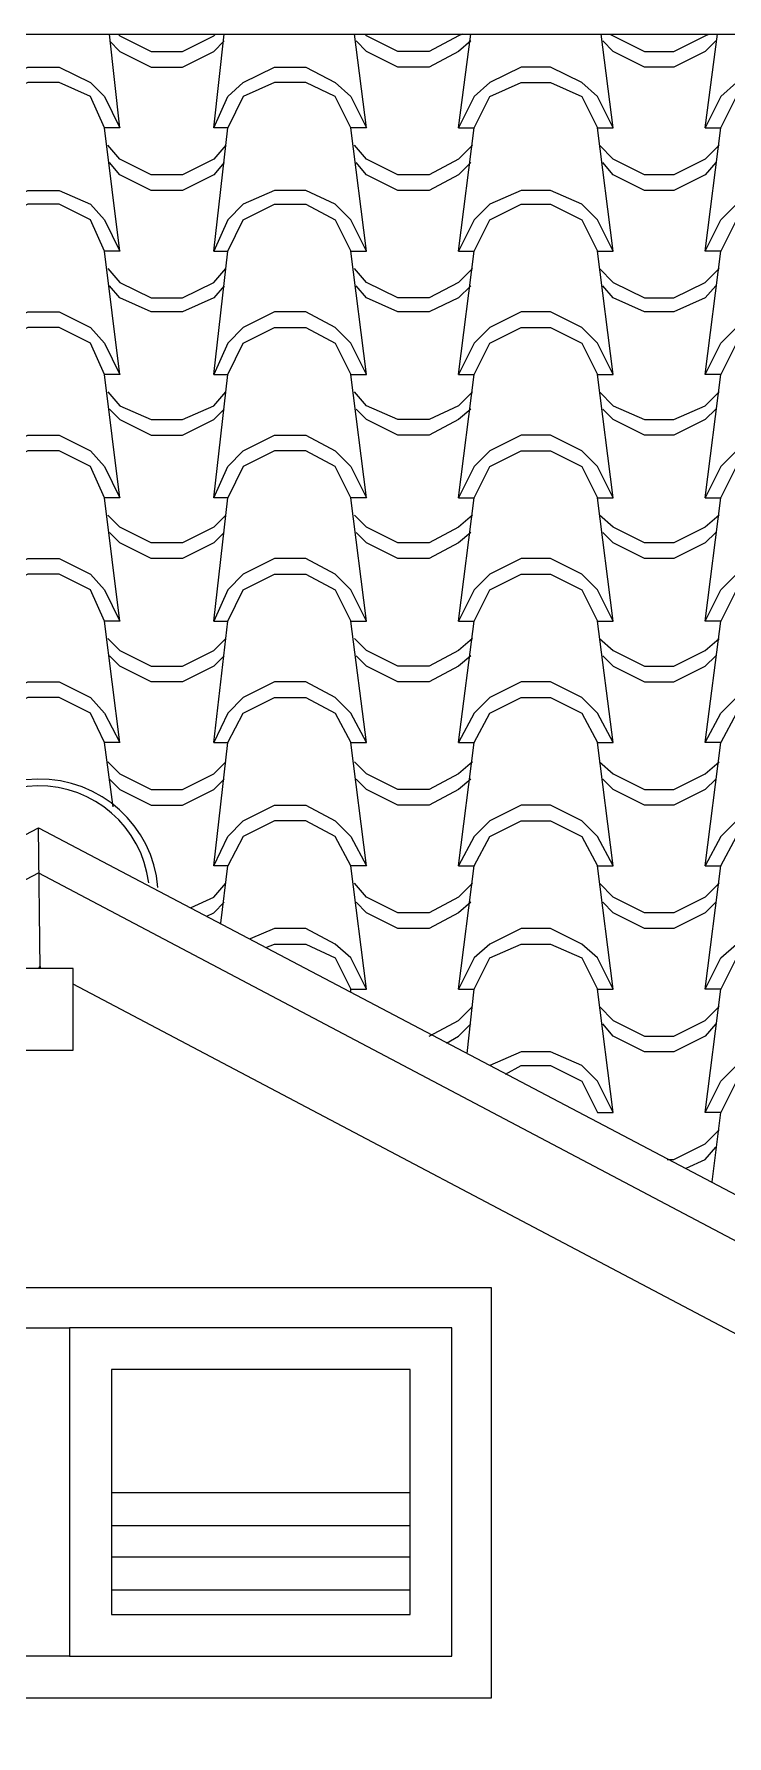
# Model space of a CAD drawing. Header units: millimetres. Extents: x 12512 to 19912, y -26618 to -19877.
# Drawn here: x 16284 to 17128, y -21950 to -19877 of the extents above; entities that cross this region are included whole.
import ezdxf

# ---------------------------------------------------------------- set-up
doc = ezdxf.new("R2010")
doc.units = ezdxf.units.MM
doc.layers.add('A-COB-___-___-EXI', color=250, linetype='Continuous', lineweight=25)
doc.layers.add('A-JAN-___-___-EXI', color=250, linetype='Continuous', lineweight=25)

msp = doc.modelspace()

# ---------------------------------------------------------------- linework, layer by layer
at = {"layer": 'A-COB-___-___-EXI', "color": 18, "lineweight": 9}
for p, q in [((16388.5, -19990.8), (16375.8, -19876.6)), ((16502.8, -19990.8), (16515.5, -19876.6)), ((16688.9, -19990.8), (16674.1, -19876.6)), ((16801, -19990.8), (16815.8, -19876.6)), ((16989.3, -19990.8), (16974.5, -19876.6)), ((17101.4, -19990.8), (17116.2, -19876.6)), ((16388.5, -20141), (16369.5, -19990.8)), ((16502.8, -20141), (16519.7, -19990.8)), ((16688.9, -20141), (16669.9, -19990.8)), ((16801, -20141), (16820.1, -19990.8)), ((16989.3, -20141), (16970.3, -19990.8)), ((17101.4, -20141), (17120.4, -19990.8)), ((16388.5, -20291.2), (16369.5, -20141)), ((16502.8, -20291.2), (16519.7, -20141)), ((16688.9, -20291.2), (16669.9, -20141)), ((16801, -20291.2), (16820.1, -20141)), ((16989.3, -20291.2), (16970.3, -20141)), ((17101.4, -20291.2), (17120.4, -20141)), ((16388.5, -20441.4), (16369.5, -20291.2)), ((16502.8, -20441.4), (16519.7, -20291.2)), ((16688.9, -20441.4), (16669.9, -20291.2)), ((16801, -20441.4), (16820.1, -20291.2)), ((16989.3, -20441.4), (16970.3, -20291.2)), ((17101.4, -20441.4), (17120.4, -20291.2)), ((16388.5, -20591.6), (16369.5, -20441.4)), ((16502.8, -20591.6), (16519.7, -20441.4)), ((16688.9, -20591.6), (16669.9, -20441.4)), ((16801, -20591.6), (16820.1, -20441.4)), ((16989.3, -20591.6), (16970.3, -20441.4)), ((17101.4, -20591.6), (17120.4, -20441.4)), ((16388.5, -20739.6), (16369.5, -20591.6)), ((16502.8, -20739.6), (16519.7, -20591.6)), ((16688.9, -20739.6), (16669.9, -20591.6)), ((16801, -20739.6), (16820.1, -20591.6)), ((16989.3, -20739.6), (16970.3, -20591.6)), ((17101.4, -20739.6), (17120.4, -20591.6)), ((16380.1, -20817.9), (16369.5, -20739.6)), ((16502.8, -20889.8), (16519.7, -20739.6)), ((16688.9, -20889.8), (16669.9, -20739.6)), ((16801, -20889.8), (16820.1, -20739.6)), ((16989.3, -20889.8), (16970.3, -20739.6)), ((17101.4, -20889.8), (17120.4, -20739.6)), ((16511.2, -20959.6), (16519.7, -20889.8)), ((16688.9, -21040), (16669.9, -20889.8)), ((16801, -21040), (16820.1, -20889.8)), ((16989.3, -21040), (16970.3, -20889.8)), ((17101.4, -21040), (17120.4, -20889.8)), ((16669.9, -21044.2), (16669.9, -21040)), ((16811.6, -21118.3), (16820.1, -21040)), ((16989.3, -21190.2), (16970.3, -21040)), ((17101.4, -21190.2), (17120.4, -21040)), ((17109.9, -21274.8), (17120.4, -21190.2))]:
    msp.add_line(p, q, dxfattribs=at)
at = {"layer": 'A-COB-___-___-EXI', "color": 18, "lineweight": 9, "flags": 128}
for points in [[(13835.3, -21998.3), (13835.3, -19876.6), (18645.6, -19876.6), (18645.6, -22497.5), (18643.5, -22499.6)], [(16386.4, -19876.6), (16388.5, -19878.7), (16426.6, -19897.7), (16464.7, -19897.7), (16502.8, -19878.7), (16504.9, -19876.6)], [(16805.3, -19876.6), (16801, -19878.7), (16765.1, -19897.7), (16727, -19897.7), (16688.9, -19878.7), (16686.8, -19876.6)], [(16985.1, -19876.6), (16989.3, -19878.7), (17027.4, -19897.7), (17063.3, -19897.7), (17101.4, -19878.7), (17105.6, -19876.6)], [(16375.8, -19885), (16388.5, -19897.7), (16426.6, -19916.8), (16464.7, -19916.8), (16502.8, -19897.7), (16515.5, -19885)], [(16815.8, -19885), (16801, -19897.7), (16765.1, -19916.8), (16727, -19916.8), (16688.9, -19897.7), (16676.2, -19885)], [(17114.1, -19885), (17101.4, -19897.7), (17063.3, -19916.8), (17027.4, -19916.8), (16989.3, -19897.7), (16976.6, -19885)], [(16517.6, -20012), (16502.8, -20028.9), (16464.7, -20047.9), (16426.6, -20047.9), (16388.5, -20028.9), (16373.7, -20012)], [(16818, -20012), (16801, -20028.9), (16765.1, -20047.9), (16727, -20047.9), (16688.9, -20028.9), (16674.1, -20012)], [(17118.3, -20012), (17101.4, -20028.9), (17063.3, -20047.9), (17027.4, -20047.9), (16989.3, -20028.9), (16972.4, -20012)], [(16515.5, -20033.1), (16502.8, -20047.9), (16464.7, -20067), (16426.6, -20067), (16388.5, -20047.9), (16375.8, -20033.1)], [(16815.8, -20033.1), (16801, -20047.9), (16765.1, -20067), (16727, -20067), (16688.9, -20047.9), (16676.2, -20033.1)], [(17114.1, -20033.1), (17101.4, -20047.9), (17063.3, -20067), (17027.4, -20067), (16989.3, -20047.9), (16976.6, -20033.1)], [(16373.7, -20162.2), (16388.5, -20179.1), (16426.6, -20198.1), (16464.7, -20198.1), (16502.8, -20179.1), (16517.6, -20162.2)], [(16818, -20162.2), (16801, -20179.1), (16765.1, -20198.1), (16727, -20198.1), (16688.9, -20179.1), (16674.1, -20162.2)], [(16972.4, -20162.2), (16989.3, -20179.1), (17027.4, -20198.1), (17063.3, -20198.1), (17101.4, -20179.1), (17118.3, -20162.2)], [(16515.5, -20183.3), (16502.8, -20198.1), (16464.7, -20215), (16426.6, -20215), (16388.5, -20198.1), (16375.8, -20183.3)], [(16815.8, -20183.3), (16801, -20198.1), (16765.1, -20215), (16727, -20215), (16688.9, -20198.1), (16676.2, -20183.3)], [(17114.1, -20183.3), (17101.4, -20198.1), (17063.3, -20215), (17027.4, -20215), (16989.3, -20198.1), (16976.6, -20183.3)], [(16373.7, -20312.3), (16388.5, -20329.3), (16426.6, -20346.2), (16464.7, -20346.2), (16502.8, -20329.3), (16517.6, -20312.3)], [(16818, -20312.3), (16801, -20329.3), (16765.1, -20346.2), (16727, -20346.2), (16688.9, -20329.3), (16674.1, -20312.3)], [(16972.4, -20312.3), (16989.3, -20329.3), (17027.4, -20346.2), (17063.3, -20346.2), (17101.4, -20329.3), (17118.3, -20312.3)], [(16375.8, -20333.5), (16388.5, -20346.2), (16426.6, -20365.2), (16464.7, -20365.2), (16502.8, -20346.2), (16515.5, -20333.5)], [(16815.8, -20333.5), (16801, -20346.2), (16765.1, -20365.2), (16727, -20365.2), (16688.9, -20346.2), (16676.2, -20333.5)], [(17114.1, -20333.5), (17101.4, -20346.2), (17063.3, -20365.2), (17027.4, -20365.2), (16989.3, -20346.2), (16976.6, -20333.5)], [(16517.6, -20462.5), (16502.8, -20477.3), (16464.7, -20496.4), (16426.6, -20496.4), (16388.5, -20477.3), (16373.7, -20462.5)], [(16818, -20462.5), (16801, -20477.3), (16765.1, -20496.4), (16727, -20496.4), (16688.9, -20477.3), (16674.1, -20462.5)], [(17118.3, -20462.5), (17101.4, -20477.3), (17063.3, -20496.4), (17027.4, -20496.4), (16989.3, -20477.3), (16972.4, -20462.5)], [(16515.5, -20483.7), (16502.8, -20496.4), (16464.7, -20515.4), (16426.6, -20515.4), (16388.5, -20496.4), (16375.8, -20483.7)], [(16815.8, -20483.7), (16801, -20496.4), (16765.1, -20515.4), (16727, -20515.4), (16688.9, -20496.4), (16676.2, -20483.7)], [(17114.1, -20483.7), (17101.4, -20496.4), (17063.3, -20515.4), (17027.4, -20515.4), (16989.3, -20496.4), (16976.6, -20483.7)], [(16373.7, -20612.7), (16388.5, -20627.5), (16426.6, -20646.6), (16464.7, -20646.6), (16502.8, -20627.5), (16517.6, -20612.7)], [(16818, -20612.7), (16801, -20627.5), (16765.1, -20646.6), (16727, -20646.6), (16688.9, -20627.5), (16674.1, -20612.7)], [(16972.4, -20612.7), (16989.3, -20627.5), (17027.4, -20646.6), (17063.3, -20646.6), (17101.4, -20627.5), (17118.3, -20612.7)], [(16515.5, -20633.9), (16502.8, -20646.6), (16464.7, -20665.6), (16426.6, -20665.6), (16388.5, -20646.6), (16375.8, -20633.9)], [(16815.8, -20633.9), (16801, -20646.6), (16765.1, -20665.6), (16727, -20665.6), (16688.9, -20646.6), (16676.2, -20633.9)], [(16976.6, -20633.9), (16989.3, -20646.6), (17027.4, -20665.6), (17063.3, -20665.6), (17101.4, -20646.6), (17114.1, -20633.9)], [(16373.7, -20762.9), (16388.5, -20777.7), (16426.6, -20796.8), (16464.7, -20796.8), (16502.8, -20777.7), (16517.6, -20762.9)], [(16818, -20762.9), (16801, -20777.7), (16765.1, -20796.8), (16727, -20796.8), (16688.9, -20777.7), (16674.1, -20762.9)], [(16972.4, -20762.9), (16989.3, -20777.7), (17027.4, -20796.8), (17063.3, -20796.8), (17101.4, -20777.7), (17118.3, -20762.9)], [(16375.8, -20784.1), (16388.5, -20796.8), (16426.6, -20815.8), (16464.7, -20815.8), (16502.8, -20796.8), (16515.5, -20784.1)], [(16815.8, -20784.1), (16801, -20796.8), (16765.1, -20815.8), (16727, -20815.8), (16688.9, -20796.8), (16676.2, -20784.1)], [(17114.1, -20784.1), (17101.4, -20796.8), (17063.3, -20815.8), (17027.4, -20815.8), (16989.3, -20796.8), (16976.6, -20784.1)], [(15275.9, -21376.4), (16289.1, -20843.3), (17302.4, -21376.4)], [(16289.1, -21014.6), (16291.2, -21012.5), (16291.2, -21014.6), (16289.1, -20843.3)], [(15299.1, -21420.8), (15275.9, -21376.4), (15299.1, -21420.8), (16289.1, -20898.3), (17279.1, -21420.8), (17302.4, -21376.4), (17279.1, -21420.8)], [(16475.3, -20940.6), (16502.8, -20927.9), (16517.6, -20911)], [(16818, -20911), (16801, -20927.9), (16765.1, -20946.9), (16727, -20946.9), (16688.9, -20927.9), (16674.1, -20911)], [(17118.3, -20911), (17101.4, -20927.9), (17063.3, -20946.9), (17027.4, -20946.9), (16989.3, -20927.9), (16972.4, -20911)], [(16494.3, -20951.2), (16502.8, -20946.9), (16515.5, -20934.2)], [(16815.8, -20934.2), (16801, -20946.9), (16765.1, -20966), (16727, -20966), (16688.9, -20946.9), (16676.2, -20934.2)], [(17114.1, -20934.2), (17101.4, -20946.9), (17063.3, -20966), (17027.4, -20966), (16989.3, -20946.9), (16976.6, -20934.2)], [(16566.2, -20989.2), (16576.8, -20985), (16614.9, -20985), (16650.8, -21001.9), (16669.9, -21040), (16688.9, -21040), (16669.9, -21001.9), (16650.8, -20985), (16614.9, -20966), (16576.8, -20966), (16547.2, -20978.7)], [(17228.3, -21393.3), (17228.3, -21507.5), (16331.4, -21033.7)], [(16765.1, -21097.1), (16801, -21078.1), (16818, -21061.2)], [(16972.4, -21061.2), (16989.3, -21078.1), (17027.4, -21097.1), (17063.3, -21097.1), (17101.4, -21078.1), (17118.3, -21061.2)], [(16786.2, -21105.6), (16801, -21097.1), (16815.8, -21082.3)], [(17114.1, -21082.3), (17101.4, -21097.1), (17063.3, -21116.2), (17027.4, -21116.2), (16989.3, -21097.1), (16976.6, -21082.3)], [(16858.1, -21143.7), (16877.2, -21133.1), (16913.1, -21133.1), (16951.2, -21152.1), (16970.3, -21190.2), (16989.3, -21190.2), (16970.3, -21152.1), (16951.2, -21133.1), (16913.1, -21116.2), (16877.2, -21116.2), (16839.1, -21133.1)], [(17054.9, -21247.3), (17063.3, -21247.3), (17101.4, -21228.3), (17118.3, -21211.4)], [(17078.1, -21257.9), (17101.4, -21247.3), (17114.1, -21232.5)]]:
    msp.add_lwpolyline(points, dxfattribs=at)
for points in [[(16314.5, -19916.8), (16352.6, -19935.8), (16369.5, -19952.7), (16388.5, -19990.8), (16369.5, -19990.8), (16352.6, -19952.7), (16314.5, -19935.8), (16276.4, -19935.8), (16238.4, -19952.7), (16221.4, -19990.8), (16202.4, -19990.8), (16221.4, -19952.7), (16238.4, -19935.8), (16276.4, -19916.8)], [(16614.9, -19916.8), (16650.8, -19935.8), (16669.9, -19952.7), (16688.9, -19990.8), (16669.9, -19990.8), (16650.8, -19952.7), (16614.9, -19935.8), (16576.8, -19935.8), (16538.7, -19952.7), (16519.7, -19990.8), (16502.8, -19990.8), (16519.7, -19952.7), (16538.7, -19935.8), (16576.8, -19916.8)], [(16913.1, -19916.8), (16877.2, -19916.8), (16839.1, -19935.8), (16820.1, -19952.7), (16801, -19990.8), (16820.1, -19990.8), (16839.1, -19952.7), (16877.2, -19935.8), (16913.1, -19935.8), (16951.2, -19952.7), (16970.3, -19990.8), (16989.3, -19990.8), (16970.3, -19952.7), (16951.2, -19935.8)], [(17213.5, -19916.8), (17175.4, -19916.8), (17139.5, -19935.8), (17120.4, -19952.7), (17101.4, -19990.8), (17120.4, -19990.8), (17139.5, -19952.7), (17175.4, -19935.8), (17213.5, -19935.8), (17251.6, -19952.7), (17270.6, -19990.8), (17289.7, -19990.8), (17270.6, -19952.7), (17251.6, -19935.8)], [(16314.5, -20067), (16352.6, -20083.9), (16369.5, -20102.9), (16388.5, -20141), (16369.5, -20141), (16352.6, -20102.9), (16314.5, -20083.9), (16276.4, -20083.9), (16238.4, -20102.9), (16221.4, -20141), (16202.4, -20141), (16221.4, -20102.9), (16238.4, -20083.9), (16276.4, -20067)], [(16614.9, -20067), (16576.8, -20067), (16538.7, -20083.9), (16519.7, -20102.9), (16502.8, -20141), (16519.7, -20141), (16538.7, -20102.9), (16576.8, -20083.9), (16614.9, -20083.9), (16650.8, -20102.9), (16669.9, -20141), (16688.9, -20141), (16669.9, -20102.9), (16650.8, -20083.9)], [(16913.1, -20067), (16877.2, -20067), (16839.1, -20083.9), (16820.1, -20102.9), (16801, -20141), (16820.1, -20141), (16839.1, -20102.9), (16877.2, -20083.9), (16913.1, -20083.9), (16951.2, -20102.9), (16970.3, -20141), (16989.3, -20141), (16970.3, -20102.9), (16951.2, -20083.9)], [(17213.5, -20067), (17251.6, -20083.9), (17270.6, -20102.9), (17289.7, -20141), (17270.6, -20141), (17251.6, -20102.9), (17213.5, -20083.9), (17175.4, -20083.9), (17139.5, -20102.9), (17120.4, -20141), (17101.4, -20141), (17120.4, -20102.9), (17139.5, -20083.9), (17175.4, -20067)], [(16314.5, -20215), (16352.6, -20234.1), (16369.5, -20253.1), (16388.5, -20291.2), (16369.5, -20291.2), (16352.6, -20253.1), (16314.5, -20234.1), (16276.4, -20234.1), (16238.4, -20253.1), (16221.4, -20291.2), (16202.4, -20291.2), (16221.4, -20253.1), (16238.4, -20234.1), (16276.4, -20215)], [(16614.9, -20215), (16576.8, -20215), (16538.7, -20234.1), (16519.7, -20253.1), (16502.8, -20291.2), (16519.7, -20291.2), (16538.7, -20253.1), (16576.8, -20234.1), (16614.9, -20234.1), (16650.8, -20253.1), (16669.9, -20291.2), (16688.9, -20291.2), (16669.9, -20253.1), (16650.8, -20234.1)], [(16913.1, -20215), (16877.2, -20215), (16839.1, -20234.1), (16820.1, -20253.1), (16801, -20291.2), (16820.1, -20291.2), (16839.1, -20253.1), (16877.2, -20234.1), (16913.1, -20234.1), (16951.2, -20253.1), (16970.3, -20291.2), (16989.3, -20291.2), (16970.3, -20253.1), (16951.2, -20234.1)], [(17213.5, -20215), (17251.6, -20234.1), (17270.6, -20253.1), (17289.7, -20291.2), (17270.6, -20291.2), (17251.6, -20253.1), (17213.5, -20234.1), (17175.4, -20234.1), (17139.5, -20253.1), (17120.4, -20291.2), (17101.4, -20291.2), (17120.4, -20253.1), (17139.5, -20234.1), (17175.4, -20215)], [(16314.5, -20365.2), (16352.6, -20384.3), (16369.5, -20403.3), (16388.5, -20441.4), (16369.5, -20441.4), (16352.6, -20403.3), (16314.5, -20384.3), (16276.4, -20384.3), (16238.4, -20403.3), (16221.4, -20441.4), (16202.4, -20441.4), (16221.4, -20403.3), (16238.4, -20384.3), (16276.4, -20365.2)], [(16614.9, -20365.2), (16650.8, -20384.3), (16669.9, -20403.3), (16688.9, -20441.4), (16669.9, -20441.4), (16650.8, -20403.3), (16614.9, -20384.3), (16576.8, -20384.3), (16538.7, -20403.3), (16519.7, -20441.4), (16502.8, -20441.4), (16519.7, -20403.3), (16538.7, -20384.3), (16576.8, -20365.2)], [(16913.1, -20365.2), (16877.2, -20365.2), (16839.1, -20384.3), (16820.1, -20403.3), (16801, -20441.4), (16820.1, -20441.4), (16839.1, -20403.3), (16877.2, -20384.3), (16913.1, -20384.3), (16951.2, -20403.3), (16970.3, -20441.4), (16989.3, -20441.4), (16970.3, -20403.3), (16951.2, -20384.3)], [(17213.5, -20365.2), (17175.4, -20365.2), (17139.5, -20384.3), (17120.4, -20403.3), (17101.4, -20441.4), (17120.4, -20441.4), (17139.5, -20403.3), (17175.4, -20384.3), (17213.5, -20384.3), (17251.6, -20403.3), (17270.6, -20441.4), (17289.7, -20441.4), (17270.6, -20403.3), (17251.6, -20384.3)], [(16314.5, -20515.4), (16352.6, -20534.5), (16369.5, -20553.5), (16388.5, -20591.6), (16369.5, -20591.6), (16352.6, -20553.5), (16314.5, -20534.5), (16276.4, -20534.5), (16238.4, -20553.5), (16221.4, -20591.6), (16202.4, -20591.6), (16221.4, -20553.5), (16238.4, -20534.5), (16276.4, -20515.4)], [(16614.9, -20515.4), (16576.8, -20515.4), (16538.7, -20534.5), (16519.7, -20553.5), (16502.8, -20591.6), (16519.7, -20591.6), (16538.7, -20553.5), (16576.8, -20534.5), (16614.9, -20534.5), (16650.8, -20553.5), (16669.9, -20591.6), (16688.9, -20591.6), (16669.9, -20553.5), (16650.8, -20534.5)], [(16913.1, -20515.4), (16877.2, -20515.4), (16839.1, -20534.5), (16820.1, -20553.5), (16801, -20591.6), (16820.1, -20591.6), (16839.1, -20553.5), (16877.2, -20534.5), (16913.1, -20534.5), (16951.2, -20553.5), (16970.3, -20591.6), (16989.3, -20591.6), (16970.3, -20553.5), (16951.2, -20534.5)], [(17213.5, -20515.4), (17251.6, -20534.5), (17270.6, -20553.5), (17289.7, -20591.6), (17270.6, -20591.6), (17251.6, -20553.5), (17213.5, -20534.5), (17175.4, -20534.5), (17139.5, -20553.5), (17120.4, -20591.6), (17101.4, -20591.6), (17120.4, -20553.5), (17139.5, -20534.5), (17175.4, -20515.4)], [(16314.5, -20665.6), (16352.6, -20684.6), (16369.5, -20703.7), (16388.5, -20739.6), (16369.5, -20739.6), (16352.6, -20703.7), (16314.5, -20684.6), (16276.4, -20684.6), (16238.4, -20703.7), (16221.4, -20739.6), (16202.4, -20739.6), (16221.4, -20703.7), (16238.4, -20684.6), (16276.4, -20665.6)], [(16614.9, -20665.6), (16576.8, -20665.6), (16538.7, -20684.6), (16519.7, -20703.7), (16502.8, -20739.6), (16519.7, -20739.6), (16538.7, -20703.7), (16576.8, -20684.6), (16614.9, -20684.6), (16650.8, -20703.7), (16669.9, -20739.6), (16688.9, -20739.6), (16669.9, -20703.7), (16650.8, -20684.6)], [(16913.1, -20665.6), (16877.2, -20665.6), (16839.1, -20684.6), (16820.1, -20703.7), (16801, -20739.6), (16820.1, -20739.6), (16839.1, -20703.7), (16877.2, -20684.6), (16913.1, -20684.6), (16951.2, -20703.7), (16970.3, -20739.6), (16989.3, -20739.6), (16970.3, -20703.7), (16951.2, -20684.6)], [(17213.5, -20665.6), (17251.6, -20684.6), (17270.6, -20703.7), (17289.7, -20739.6), (17270.6, -20739.6), (17251.6, -20703.7), (17213.5, -20684.6), (17175.4, -20684.6), (17139.5, -20703.7), (17120.4, -20739.6), (17101.4, -20739.6), (17120.4, -20703.7), (17139.5, -20684.6), (17175.4, -20665.6)], [(16614.9, -20815.8), (16650.8, -20834.8), (16669.9, -20853.9), (16688.9, -20889.8), (16669.9, -20889.8), (16650.8, -20853.9), (16614.9, -20834.8), (16576.8, -20834.8), (16538.7, -20853.9), (16519.7, -20889.8), (16502.8, -20889.8), (16519.7, -20853.9), (16538.7, -20834.8), (16576.8, -20815.8)], [(16913.1, -20815.8), (16877.2, -20815.8), (16839.1, -20834.8), (16820.1, -20853.9), (16801, -20889.8), (16820.1, -20889.8), (16839.1, -20853.9), (16877.2, -20834.8), (16913.1, -20834.8), (16951.2, -20853.9), (16970.3, -20889.8), (16989.3, -20889.8), (16970.3, -20853.9), (16951.2, -20834.8)], [(17213.5, -20815.8), (17175.4, -20815.8), (17139.5, -20834.8), (17120.4, -20853.9), (17101.4, -20889.8), (17120.4, -20889.8), (17139.5, -20853.9), (17175.4, -20834.8), (17213.5, -20834.8), (17251.6, -20853.9), (17270.6, -20889.8), (17289.7, -20889.8), (17270.6, -20853.9), (17251.6, -20834.8)], [(16913.1, -20966), (16877.2, -20966), (16839.1, -20985), (16820.1, -21001.9), (16801, -21040), (16820.1, -21040), (16839.1, -21001.9), (16877.2, -20985), (16913.1, -20985), (16951.2, -21001.9), (16970.3, -21040), (16989.3, -21040), (16970.3, -21001.9), (16951.2, -20985)], [(17213.5, -20966), (17251.6, -20985), (17270.6, -21001.9), (17289.7, -21040), (17270.6, -21040), (17251.6, -21001.9), (17213.5, -20985), (17175.4, -20985), (17139.5, -21001.9), (17120.4, -21040), (17101.4, -21040), (17120.4, -21001.9), (17139.5, -20985), (17175.4, -20966)], [(16251, -21114.1), (16331.4, -21114.1), (16331.4, -21014.6), (16251, -21014.6)], [(17213.5, -21116.2), (17251.6, -21133.1), (17270.6, -21152.1), (17289.7, -21190.2), (17270.6, -21190.2), (17251.6, -21152.1), (17213.5, -21133.1), (17175.4, -21133.1), (17139.5, -21152.1), (17120.4, -21190.2), (17101.4, -21190.2), (17120.4, -21152.1), (17139.5, -21133.1), (17175.4, -21116.2)]]:
    msp.add_lwpolyline(points, close=True, dxfattribs=at)
at = {"layer": 'A-COB-___-___-EXI', "color": 18, "lineweight": 9}
for points in [[(16434.7, -20916), (16428.9, -20840.8), (16364.7, -20783), (16288.1, -20784.1), (16211.6, -20785.1), (16149.1, -20844.7), (16145.4, -20920.1)], [(16423.5, -20910.3), (16415, -20842.2), (16356.7, -20791.5), (16288.1, -20792.5), (16219.5, -20793.6), (16162.7, -20846.2), (16156.4, -20914.5)]]:
    msp.add_open_spline(points, degree=3, knots=[0, 0, 0, 0, 1, 1, 1, 2, 2, 2, 2], dxfattribs=at)
at = {"layer": 'A-JAN-___-___-EXI', "color": 18, "lineweight": 9}
for p, q in [((16741.8, -21653.5), (16378, -21653.5)), ((16741.8, -21693.7), (16378, -21693.7)), ((16741.8, -21731.7), (16378, -21731.7)), ((16741.8, -21771.9), (16378, -21771.9))]:
    msp.add_line(p, q, dxfattribs=at)
at = {"layer": 'A-JAN-___-___-EXI', "color": 18, "lineweight": 9, "flags": 128}
for points in [[(16841.2, -21903.1), (16841.2, -21403.9), (15813.2, -21403.9), (15813.2, -21903.1)], [(15863.9, -21852.3), (15863.9, -21452.5), (16327.2, -21452.5), (16327.2, -21852.3)], [(16741.8, -21503.3), (16378, -21503.3), (16378, -21801.5), (16741.8, -21801.5)]]:
    msp.add_lwpolyline(points, close=True, dxfattribs=at)
msp.add_lwpolyline([(16327.2, -21852.3), (16792.6, -21852.3), (16792.6, -21452.5), (16327.2, -21452.5)], dxfattribs=at)

doc.saveas('drawing.dxf')
